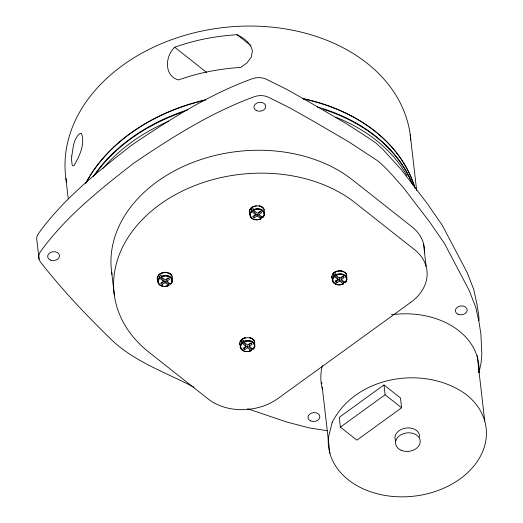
<?xml version="1.0" encoding="UTF-8"?>
<svg xmlns="http://www.w3.org/2000/svg" width="523" height="523" viewBox="0 0 523 523"><rect width="100%" height="100%" fill="white"/><g stroke="black" fill="none" stroke-linecap="round" stroke-linejoin="round"><path stroke-width="0.78" d="M174.721 47.253C165.072 56.085 163.791 75.92 178.506 79.954C198.505 72.73 219.608 68.755 240.809 67.408L246.791 63.074L251.341 57.105L252.387 50.744C250.654 42.919 243.914 37.931 237.024 34.708C215.822 36.048 194.726 40.023 174.721 47.253L206.748 72.534M162.261 284.571L162.071 282.936L164.83 280.936L165.02 282.57L162.261 284.571L160.613 283.27L163.372 281.269L159.319 277.772L159.169 276.464L161.012 275.131L161.529 277.027L165.216 279.936L167.975 277.935L169.629 279.236L166.863 281.237L170.55 284.146L170.91 283.806A6.943 5.191 -6.6 0 0 170.276 277.517A6.943 5.191 -6.6 0 0 161.993 276.765L161.529 277.027M159.319 277.772L158.874 278.19A7.44 5.563 -6.6 0 0 159.554 284.93A7.44 5.563 -6.6 0 0 168.432 285.735L169.001 285.414L168.844 284.107L164.83 280.936M159.652 278.033L159.286 278.373A6.943 5.191 -6.6 0 0 159.92 284.662M159.685 278.36L159.325 278.7A6.943 5.191 -6.6 0 0 159.96 284.989A6.943 5.191 -6.6 0 0 168.243 285.741L168.668 285.153L169.001 285.414M254.341 217.888L254.152 216.247L256.917 214.247L257.107 215.888L254.341 217.888L252.694 216.581L255.453 214.58L251.4 211.089L251.249 209.782L253.093 208.448L253.609 210.344L257.296 213.247L260.062 211.246L261.709 212.547L258.944 214.554L262.631 217.457L262.997 217.123A6.943 5.191 -6.6 0 0 262.356 210.834A6.943 5.191 -6.6 0 0 254.073 210.083L253.609 210.344M251.4 211.089L250.955 211.501A7.44 5.563 -6.6 0 0 251.635 218.241A7.44 5.563 -6.6 0 0 260.513 219.045M251.733 211.351L251.367 211.684A6.943 5.191 -6.6 0 0 252.008 217.973M251.772 211.678L251.406 212.011A6.943 5.191 -6.6 0 0 252.04 218.3A6.943 5.191 -6.6 0 0 260.323 219.052L261.082 218.725L260.931 217.418L256.917 214.247M262.631 217.457L262.958 216.797A6.943 5.191 -6.6 0 0 263.742 215.528M244.718 349.658L244.529 348.024L247.294 346.023L247.484 347.658L244.718 349.658L243.071 348.357L245.836 346.357L241.783 342.859L241.633 341.552L243.47 340.218L243.993 342.114L247.673 345.023L250.439 343.023L252.086 344.324L249.327 346.324L253.008 349.233L253.374 348.893A6.943 5.191 -6.6 0 0 252.733 342.604A6.943 5.191 -6.6 0 0 244.45 341.852L243.993 342.114M241.783 342.859L241.332 343.278A7.44 5.563 -6.6 0 0 242.018 350.018A7.44 5.563 -6.6 0 0 250.89 350.822L251.458 350.502L251.308 349.194L247.294 346.023M242.11 343.121L241.744 343.461A6.943 5.191 -6.6 0 0 243.757 350.567M242.149 343.448L241.783 343.788A6.943 5.191 -6.6 0 0 242.424 350.077A6.943 5.191 -6.6 0 0 250.707 350.828L251.132 350.24L250.667 350.502M253.008 349.233L253.335 348.566A6.943 5.191 -6.6 0 0 252.701 342.277A6.943 5.191 -6.6 0 0 244.418 341.526L243.953 341.787M336.805 282.976L336.616 281.335L339.375 279.334L339.564 280.975L336.805 282.976L335.151 281.668L337.917 279.668L333.864 276.177L333.713 274.869L335.557 273.536L336.073 275.431L339.76 278.334L342.519 276.334L344.167 277.641L341.408 279.642L345.088 282.544L345.455 282.211A6.943 5.191 -6.6 0 0 344.82 275.922A6.943 5.191 -6.6 0 0 336.537 275.17L336.073 275.431M333.864 276.177L333.413 276.589A7.44 5.563 -6.6 0 0 334.099 283.329A7.44 5.563 -6.6 0 0 342.97 284.133L343.539 283.812L343.389 282.505L339.375 279.334M334.19 276.438L333.831 276.772A6.943 5.191 -6.6 0 0 335.838 283.878M334.23 276.765L333.864 277.098A6.943 5.191 -6.6 0 0 334.504 283.388A6.943 5.191 -6.6 0 0 342.787 284.139L343.212 283.551L342.748 283.812A6.943 5.191 -6.6 0 1 339.845 284.519M168.883 278.001L166.674 279.602L166.863 281.237M260.964 211.318L258.754 212.913L258.944 214.554M251.347 343.088L249.138 344.69L249.327 346.324M343.428 276.406L341.218 278.001L341.408 279.642M383.974 384.948L339.257 417.334L340.395 427.147L356.882 440.163L401.605 407.777L400.468 397.964L383.974 384.948L385.111 394.76L401.605 407.777M340.395 427.147L385.111 394.76M253.243 209.756L253.812 209.435A7.44 5.563 -6.6 0 1 262.69 210.239A7.44 5.563 -6.6 0 1 263.37 216.98L262.592 217.13M253.577 210.011L254.034 209.756A6.943 5.191 -6.6 0 1 264.076 214.175M260.931 217.418L261.958 216.836M260.291 218.725L261.082 218.725M161.162 276.438L161.731 276.118A7.44 5.563 -6.6 0 1 170.603 276.929A7.44 5.563 -6.6 0 1 171.289 283.662L170.55 284.146M161.489 276.7L161.953 276.438A6.943 5.191 -6.6 0 1 169.589 276.752A6.943 5.191 -6.6 0 1 171.655 282.217M168.844 284.107L169.877 283.525M335.707 274.843L336.276 274.523A7.44 5.563 -6.6 0 1 345.147 275.327A7.44 5.563 -6.6 0 1 345.834 282.067L345.088 282.544M336.034 275.105L336.498 274.843A6.943 5.191 -6.6 0 1 344.781 275.595A6.943 5.191 -6.6 0 1 345.415 281.884M343.389 282.505L344.422 281.923M243.62 341.526L244.195 341.205A7.44 5.563 -6.6 0 1 253.067 342.016A7.44 5.563 -6.6 0 1 253.753 348.749L252.969 348.906M251.308 349.194L252.341 348.612M327.411 430.756L309.315 427.892L287.009 422.1L247.608 408.718M194.013 387.203C166.778 372.912 136.287 362.478 113.236 341.427C87.413 316.395 62.446 290.265 40.349 261.86A14.879 11.127 -6.6 0 1 41.167 250.674C66.343 216.104 100.233 189.404 133.627 163.235C171.367 137.719 210.187 112.988 253.145 97.154A14.879 11.127 -6.6 0 1 267.959 97.017L288.925 107.411L312.421 120.656L348.933 141.949L377.985 160.992L384.908 167.288L391.276 173.982L403.475 187.764L429.599 221.896L444.334 243.234L469.098 290.232L475.786 307.328L479.055 322.318L480.885 333.903L481.866 354.339L481.023 363.191L478.931 372.716A79.339 59.328 -6.6 0 0 391.557 314.696M237.024 34.708L251.014 45.749M251.249 209.782L255.263 212.946L255.453 214.58M333.713 274.869L337.727 278.033L337.917 279.668M343.212 283.551L343.539 283.812M257.107 215.888L260.787 218.791L260.748 218.464M339.564 280.975L343.251 283.878M335.511 280.472L336.616 281.335M159.169 276.464L163.183 279.635L163.372 281.269M241.633 341.552L245.647 344.722L245.836 346.357M251.132 350.24L251.458 350.502M165.02 282.57L168.707 285.48M247.484 347.658L251.171 350.567M477.166 355.594L484.743 421.08M423.46 243.385L426.108 266.279M410.202 134.535L416.674 190.477M339.63 277.249L339.76 278.334M321.665 382.202L321.848 383.817M322.227 387.053L329.895 453.349M111.68 272.195L114.328 295.09M65.898 178.474L68.245 198.747M39.062 259.173L36.983 241.188A14.879 11.127 -6.6 0 1 39.081 232.689C64.264 198.112 98.154 171.42 131.541 145.25C169.282 119.734 208.108 95.003 251.066 79.169A14.879 11.127 -6.6 0 1 265.874 79.032L286.839 89.426L310.342 102.671L346.854 123.964L367.885 137.51L375.906 143.008L382.823 149.303L401.389 169.772L427.513 203.905L442.249 225.25L467.019 272.241L473.707 289.343L476.976 304.334L478.807 315.918L479.035 320.632M85.628 183.39A173.558 129.789 -6.6 0 1 205.768 99.782M302.941 98.586A173.558 129.789 -6.6 0 1 415.046 188.3M93.146 176.669A173.558 129.789 -6.6 0 1 187.979 109.725M317.278 106.921A173.558 129.789 -6.6 0 1 412.745 184.796M112.027 274.497A138.843 103.829 -6.6 0 1 192.019 162.758A138.843 103.829 -6.6 0 1 352.535 179.925L411.902 226.792A49.587 37.081 -6.6 0 1 424.486 252.21M331.915 278.256A7.59 5.675 -6.6 0 1 339.734 271.006A7.59 5.675 -6.6 0 1 346.507 278.118M239.835 344.938A7.59 5.675 -6.6 0 1 247.654 337.695A7.59 5.675 -6.6 0 1 254.426 344.807M158.031 281.224A7.59 5.675 -6.6 0 1 164.202 272.666A7.59 5.675 -6.6 0 1 171.962 279.72M250.112 214.535A7.59 5.675 -6.6 0 1 255.309 206.134A7.59 5.675 -6.6 0 1 264.416 211.554M157.188 278.053A7.59 5.675 -6.6 0 1 157.554 276.575M158.404 275.19A7.59 5.675 -6.6 0 1 160.751 273.352M161.326 273.078A7.59 5.675 -6.6 0 1 162.548 272.646M163.189 272.496A7.59 5.675 -6.6 0 1 167.099 272.457M168.877 273.013A7.59 5.675 -6.6 0 1 169.916 273.575M170.374 273.902A7.59 5.675 -6.6 0 1 172.145 276.438M239.796 344.611A7.59 5.675 -6.6 0 1 239.645 343.14M240.011 341.663A7.59 5.675 -6.6 0 1 243.783 338.165M244.385 337.93A7.59 5.675 -6.6 0 1 245.647 337.583M249.556 337.544A7.59 5.675 -6.6 0 1 250.772 337.871M251.341 338.1A7.59 5.675 -6.6 0 1 253.949 340.159M249.268 211.364A7.59 5.675 -6.6 0 1 250.491 208.507M250.87 208.082A7.59 5.675 -6.6 0 1 253.407 206.395M259.179 205.768A7.59 5.675 -6.6 0 1 260.395 206.101M260.957 206.324A7.59 5.675 -6.6 0 1 264.226 209.756M331.876 277.929A7.59 5.675 -6.6 0 1 331.732 276.451M332.948 273.594A7.59 5.675 -6.6 0 1 335.295 271.751M335.864 271.483A7.59 5.675 -6.6 0 1 337.093 271.051M338.381 270.783A7.59 5.675 -6.6 0 1 341.643 270.855M344.919 272.3A7.59 5.675 -6.6 0 1 346.684 274.843M239.939 344.585A7.44 5.563 -6.6 0 1 239.796 343.14M240.155 341.689A7.44 5.563 -6.6 0 1 245.679 337.688M249.51 337.655A7.44 5.563 -6.6 0 1 250.7 337.976M251.256 338.198A7.44 5.563 -6.6 0 1 254.459 341.558M250.118 350.717A6.943 5.191 -6.6 0 1 248.961 351.038M332.027 277.896A7.44 5.563 -6.6 0 1 331.876 276.451M332.236 275A7.44 5.563 -6.6 0 1 337.132 271.156M338.394 270.888A7.44 5.563 -6.6 0 1 341.591 270.966M342.199 271.11A7.44 5.563 -6.6 0 1 343.336 271.509M343.866 271.764A7.44 5.563 -6.6 0 1 346.54 274.869M338.643 284.532A6.943 5.191 -6.6 0 1 337.466 284.381M249.419 211.364A7.44 5.563 -6.6 0 1 256.584 205.735M259.133 205.879A7.44 5.563 -6.6 0 1 263.442 208.442M157.331 278.053A7.44 5.563 -6.6 0 1 162.594 272.751M163.215 272.601A7.44 5.563 -6.6 0 1 167.053 272.568M167.654 272.705A7.44 5.563 -6.6 0 1 171.354 275.131M168.203 285.414A6.943 5.191 -6.6 0 1 165.301 286.12M162.921 285.983A6.943 5.191 -6.6 0 1 161.293 285.48M395.656 440.889A12.395 9.27 -6.6 0 1 405.58 428.102A12.395 9.27 -6.6 0 1 419.662 437.104M103.051 168.328A173.558 129.789 -6.6 0 1 168.792 121.179M335.825 117.178A173.558 129.789 -6.6 0 1 407.018 175.813M95.559 173.871A173.558 129.789 -6.6 0 1 182.619 112.118M323.391 109.327A173.558 129.789 -6.6 0 1 411.006 181.043M66.519 182.422A173.558 129.789 -6.6 0 1 221.484 27.778A173.558 129.789 -6.6 0 1 410.797 140.099M86.04 182.919A173.558 129.789 -6.6 0 1 205.029 100.207M302.967 98.834A173.558 129.789 -6.6 0 1 414.844 187.777M322.514 389.576A79.339 59.328 -6.6 0 1 322.397 365.597M71.762 156.063L71.553 159.79L72.141 164.869L72.893 165.876L73.893 165.739C79.287 156.802 85.484 143.681 81.385 133.404L80.15 133.365C73.272 138.536 73.187 148.29 71.762 156.063M332.151 422.479L328.333 437.941A79.339 59.328 -6.6 0 0 433.528 492.032A79.339 59.328 -6.6 0 0 466.255 394.538C425.192 364.609 355.777 375.39 332.151 422.479M410.705 302.392L278.105 398.421A49.587 37.081 -6.6 0 1 208.291 399.062L148.918 352.201A138.843 103.829 -6.6 0 1 159.692 204.611A138.843 103.829 -6.6 0 1 355.182 202.819L414.556 249.687A49.587 37.081 -6.6 0 1 410.705 302.392M401.128 450.244A12.395 9.27 -6.6 0 0 420.231 442.007A12.395 9.27 -6.6 0 0 402.305 434.11A12.395 9.27 -6.6 0 0 401.128 450.244M310.695 420.956A5.949 4.452 -6.6 0 0 319.867 417.001A5.949 4.452 -6.6 0 0 311.263 413.209A5.949 4.452 -6.6 0 0 310.695 420.956M50.339 260.049A5.949 4.452 -6.6 0 0 59.504 256.093A5.949 4.452 -6.6 0 0 50.901 252.302A5.949 4.452 -6.6 0 0 50.339 260.049M256.603 110.673A5.949 4.452 -6.6 0 0 265.769 106.718A5.949 4.452 -6.6 0 0 257.166 102.926A5.949 4.452 -6.6 0 0 256.603 110.673M458.024 314.258A5.949 4.452 -6.6 0 0 467.196 310.302A5.949 4.452 -6.6 0 0 458.593 306.511A5.949 4.452 -6.6 0 0 458.024 314.258"/></g></svg>
